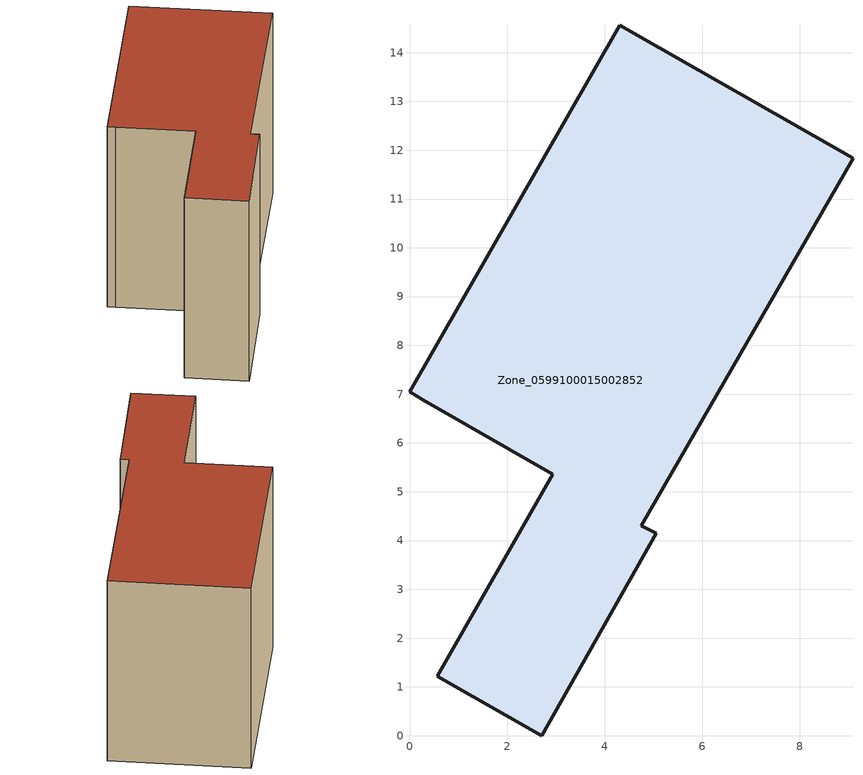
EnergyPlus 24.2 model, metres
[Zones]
Zone_0599100015002852
 floor ground (C_G): 4.31,14.56 9.09,11.84 4.75,4.31 5.05,4.15 2.71,0 0.57,1.22 2.93,5.36 0.28,6.88 0,7.05 z0.93
 wall outside (C_F): 2.93,5.36 0.57,1.22 2.71,0 5.05,4.15 4.75,4.31 9.09,11.84 4.31,14.56 0,7.05 0.28,6.88 2.93,5.36 z0.93:9
 roof outside (C_R): 4.31,14.56 0,7.05 0.28,6.88 2.93,5.36 0.57,1.22 2.71,0 5.05,4.15 4.75,4.31 9.09,11.84 z9
[BUILDING]
Pand.0599100015002852: North Axis=0; Terrain=City; Loads Convergence Tolerance Value=0.04; Temperature Convergence Tolerance Value=0.4; Solar Distribution=FullExterior; Maximum Number of Warmup Days=25; Minimum Number of Warmup Days=1
[Site:Location]
Rotterdam.The.Hague.AP_ZH_NLD Design_Conditions: Latitude=51.96; Longitude=4.45; Time Zone=1; Elevation=-4.5
[SITE:GROUNDTEMPERATURE:BUILDINGSURFACE]
18, 18, 18, 18, 18, 18, 18, 18, 18, 18, 18, 18
[MATERIAL] Thermal Absorptance=0.9; Solar Absorptance=0.7; Visible Absorptance=0.7
Name | Roughness | Thickness | Conductivity | Density | Specific Heat
G.TI.1946-1964 | MediumSmooth | 0.15 | 1 | 540 | 1210
F.TI.1946-1964 | Rough | 0.3 | 0.857143 | 1920 | 840
R.TI.1946-1964 | MediumRough | 0.2 | 0.277778 | 1500 | 1000
[CONSTRUCTION]
C_G: G.TI.1946-1964
C_F: F.TI.1946-1964
C_R: R.TI.1946-1964
[ZONE]
Zone_0599100015002852: Type=1; Multiplier=1; Ceiling Height=Autocalculate; Volume=Autocalculate; Floor Area=autocalculate; Part of Total Floor Area=Yes
[ZONEINFILTRATION:DESIGNFLOWRATE]
Infil_Zone_0599100015002852: Zone or ZoneList or Space or SpaceList=Zone_0599100015002852; Schedule=AlwaysOn; Design Flow Rate Calculation Method=Flow/Area; Flow Rate per Floor Area=0.003; Constant Term Coefficient=1; Temperature Term Coefficient=0; Velocity Term Coefficient=0; Velocity Squared Term Coefficient=0
[HVACTEMPLATE:ZONE:IDEALLOADSAIRSYSTEM]
Zone_0599100015002852: Maximum Heating Supply Air Temperature=50; Minimum Cooling Supply Air Temperature=13; Maximum Heating Supply Air Humidity Ratio=0.0156; Minimum Cooling Supply Air Humidity Ratio=0.0077; Heating Limit=NoLimit; Cooling Limit=NoLimit; Dehumidification Control Type=ConstantSensibleHeatRatio; Cooling Sensible Heat Ratio=0.7; Dehumidification Setpoint=60; Humidification Control Type=None; Humidification Setpoint=30; Outdoor Air Method=None; Outdoor Air Flow Rate per Person=0.00944; Outdoor Air Flow Rate per Zone Floor Area=0; Outdoor Air Flow Rate per Zone=0; Demand Controlled Ventilation Type=None; Outdoor Air Economizer Type=NoEconomizer; Heat Recovery Type=None; Sensible Heat Recovery Effectiveness=0.7; Latent Heat Recovery Effectiveness=0.65
[ZONECONTROL:THERMOSTAT]
ThermostatControl_Zone_0599100015002852: Zone or ZoneList=Zone_0599100015002852; Control Type Schedule=DualSetpointControlType; Control 1=Thermostat_Zone_0599100015002852; Temperature Difference Between Cutout And Setpoint=0
[THERMOSTATSETPOINT:DUALSETPOINT]
Thermostat_Zone_0599100015002852: Heating Setpoint Temperature Schedule=HeatingSetpoint_Zone_0599100015002852; Cooling Setpoint Temperature Schedule=CoolingSetpoint_Zone_0599100015002852
[SCHEDULE:COMPACT]
HeatingSetpoint_Zone_0599100015002852: Through: 12/31, For: AllDays, Until: 24:00, 21
CoolingSetpoint_Zone_0599100015002852: Through: 12/31, For: AllDays, Until: 24:00, 24
DualSetpointControlType: Through: 12/31, For: AllDays, Until: 24:00, 4
AlwaysOn: Through: 12/31, For: AllDays, Until: 24:00, 1
